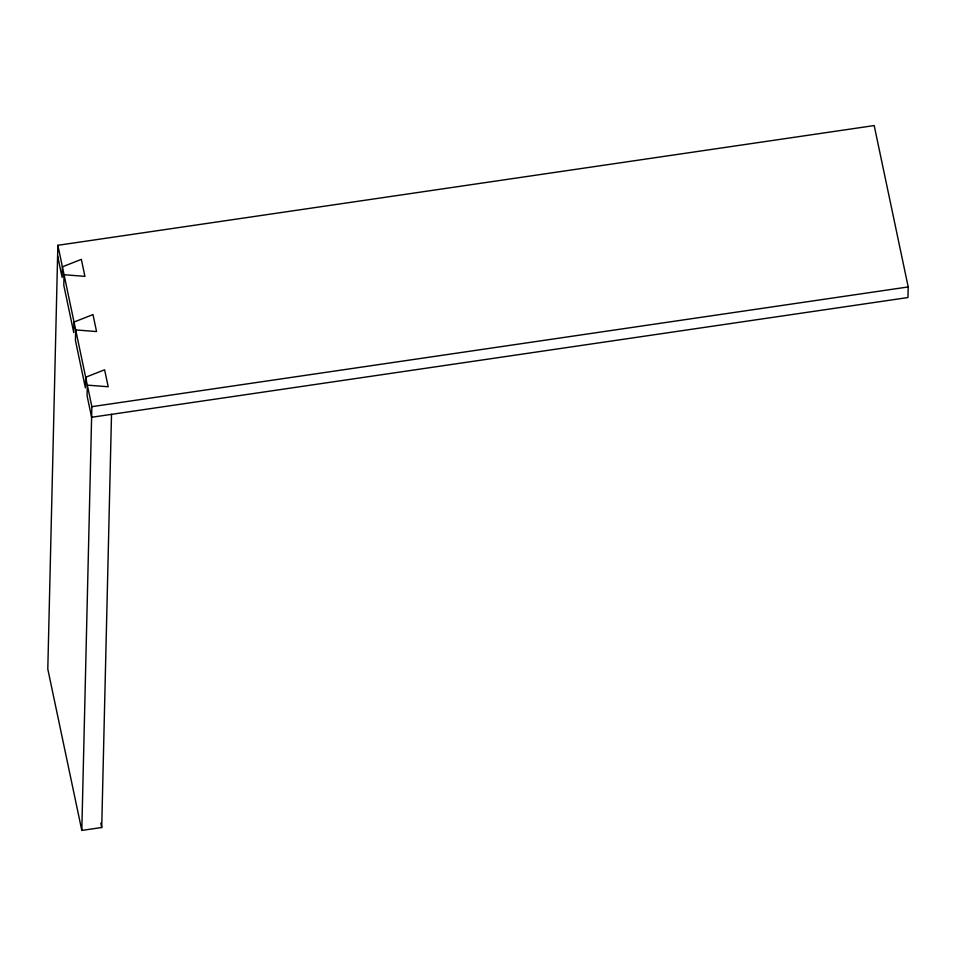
<?xml version="1.0" encoding="UTF-8"?>
<svg xmlns="http://www.w3.org/2000/svg" width="956" height="956" viewBox="0 0 956 956"><rect width="100%" height="100%" fill="white"/><g stroke="black" fill="none" stroke-linecap="round" stroke-linejoin="round"><path stroke-width="1.43" d="M57.611 255.897L62.14 277.431L62.391 266.832L81.344 259.363L84.929 276.356L64.052 274.719L63.801 285.318L73.779 332.64L74.03 322.041L92.983 314.572L96.556 331.565L75.691 329.928L75.44 340.527L85.407 387.849L85.67 377.25L104.61 369.781L108.195 386.762L87.331 385.137L87.08 395.724L91.609 417.27L907.949 297.543L908.2 286.943L874.19 125.571L57.862 245.298L47.8 669.057L81.81 830.429L101.718 827.514L111.517 414.342M81.81 830.429L91.86 406.67L57.862 245.298M91.86 406.67L908.2 286.943M100.798 823.152L101.718 827.514"/></g></svg>
